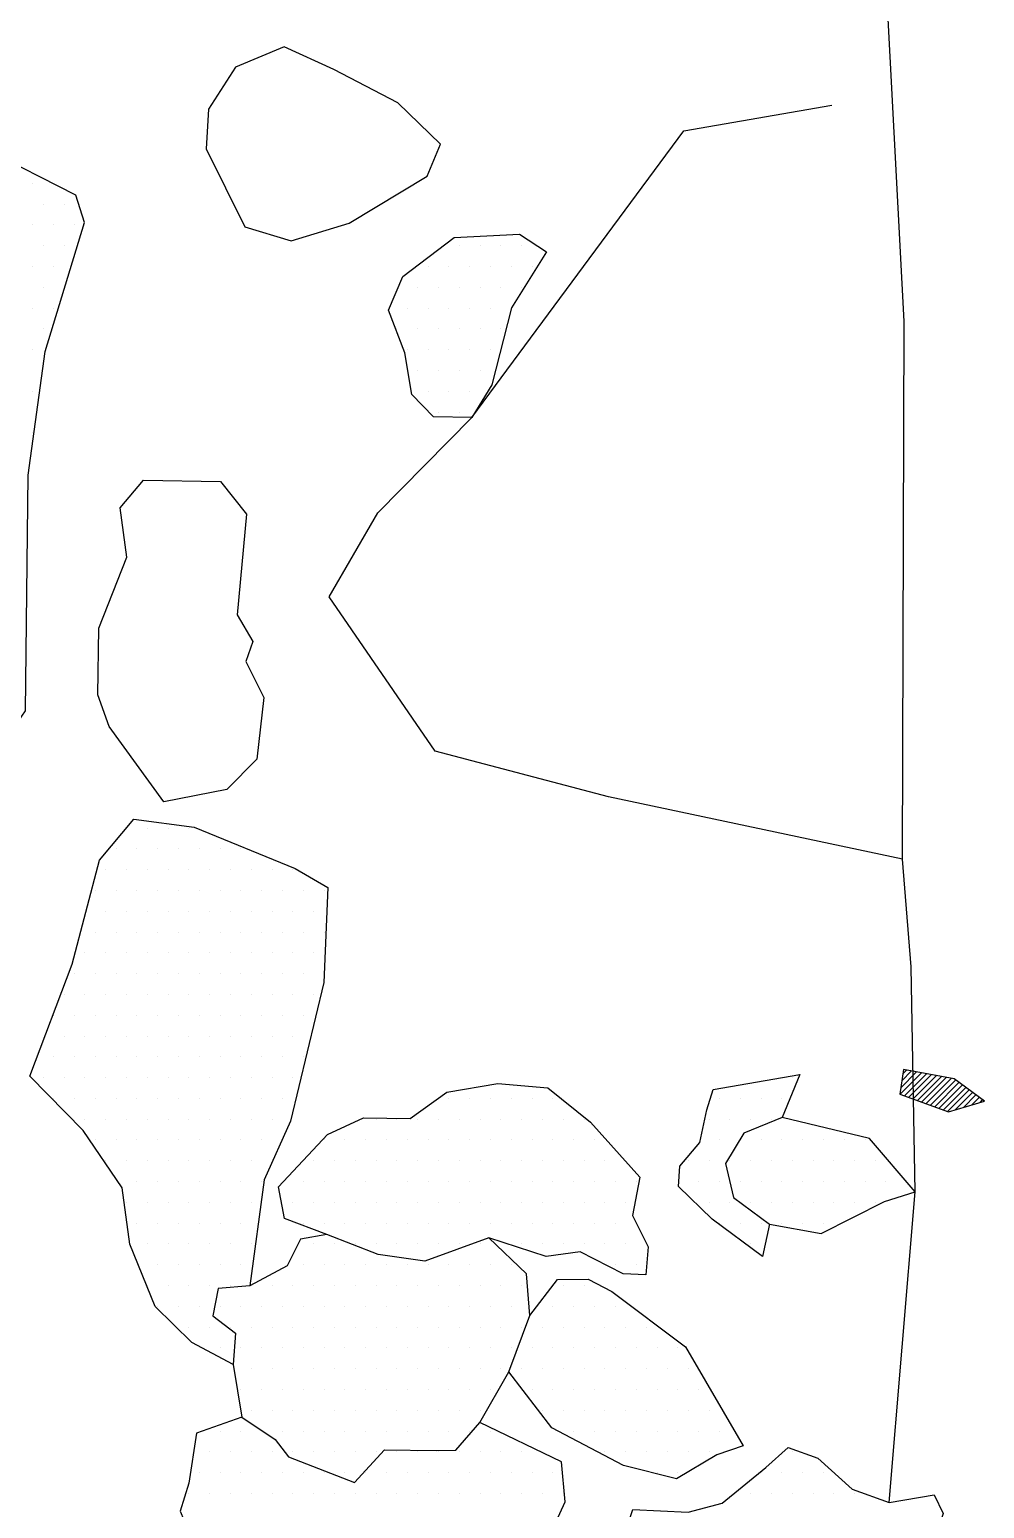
# Model space of a CAD drawing. Header units: metres. Extents: x -1500 to -958, y -1228 to -671.
# Drawn here: x -1127.1 to -1069.7, y -978.4 to -889.5 of the extents above; entities that cross this region are included whole.
import ezdxf

# ---------------------------------------------------------------- set-up
doc = ezdxf.new("R2010")
doc.units = ezdxf.units.M
doc.header["$LTSCALE"] = 25
doc.header["$MEASUREMENT"] = 0
doc.layers.get('0').update_dxf_attribs({"linetype": 'CONTINUOUS'})
for name, color, linetype in [('BEFUND', 1, 'CONTINUOUS'), ('KNOCHEN', 2, 'CONTINUOUS'), ('KNOCHENSCHRAFF', 2, 'CONTINUOUS'), ('STEINE', 4, 'CONTINUOUS'), ('STEINESCHRAFF', 4, 'CONTINUOUS')]:
    doc.layers.add(name, color=color, linetype=linetype)

# ---------------------------------------------------------------- blocks, each defined once
blk = doc.blocks.new('*X8')
at = {"color": 0}
for p, q in [((-1074.764, -953.495), (-1073.478, -952.21)), ((-1074.732, -953.11), (-1073.777, -952.155)), ((-1074.668, -952.692), (-1074.076, -952.1)), ((-1074.604, -952.274), (-1074.375, -952.046)), ((-1074.504, -953.589), (-1073.179, -952.264)), ((-1074.245, -953.683), (-1072.88, -952.319)), ((-1073.985, -953.777), (-1072.581, -952.373)), ((-1073.726, -953.871), (-1072.282, -952.428)), ((-1073.466, -953.965), (-1071.984, -952.482)), ((-1073.207, -954.059), (-1071.685, -952.537)), ((-1072.947, -954.153), (-1071.427, -952.633)), ((-1072.688, -954.247), (-1071.225, -952.784)), ((-1072.428, -954.341), (-1071.022, -952.935)), ((-1072.169, -954.435), (-1070.82, -953.086)), ((-1071.909, -954.529), (-1070.617, -953.237)), ((-1071.463, -954.437), (-1070.415, -953.388)), ((-1070.963, -954.291), (-1070.212, -953.54)), ((-1070.464, -954.145), (-1070.01, -953.691)), ((-1069.964, -953.998), (-1069.807, -953.842))]:
    blk.add_line(p, q, dxfattribs=at)
blk = doc.blocks.new('*X10')
at = {"color": 0}
for p, q in [((-1126.875, -898.75), (-1126.875, -898.75)), ((-1126.25, -900), (-1126.25, -900)), ((-1125, -900), (-1125, -900)), ((-1126.875, -901.25), (-1126.875, -901.25)), ((-1125.625, -901.25), (-1125.625, -901.25)), ((-1124.375, -901.25), (-1124.375, -901.25)), ((-1126.25, -902.5), (-1126.25, -902.5)), ((-1125, -902.5), (-1125, -902.5)), ((-1101.25, -902.5), (-1101.25, -902.5)), ((-1100, -902.5), (-1100, -902.5)), ((-1098.75, -902.5), (-1098.75, -902.5)), ((-1097.5, -902.5), (-1097.5, -902.5)), ((-1126.875, -903.75), (-1126.875, -903.75)), ((-1125.625, -903.75), (-1125.625, -903.75)), ((-1103.125, -903.75), (-1103.125, -903.75)), ((-1101.875, -903.75), (-1101.875, -903.75)), ((-1100.625, -903.75), (-1100.625, -903.75)), ((-1099.375, -903.75), (-1099.375, -903.75)), ((-1098.125, -903.75), (-1098.125, -903.75)), ((-1096.875, -903.75), (-1096.875, -903.75)), ((-1126.25, -905), (-1126.25, -905)), ((-1125, -905), (-1125, -905)), ((-1103.75, -905), (-1103.75, -905)), ((-1102.5, -905), (-1102.5, -905)), ((-1101.25, -905), (-1101.25, -905)), ((-1100, -905), (-1100, -905)), ((-1098.75, -905), (-1098.75, -905)), ((-1097.5, -905), (-1097.5, -905)), ((-1126.875, -906.25), (-1126.875, -906.25)), ((-1125.625, -906.25), (-1125.625, -906.25)), ((-1104.375, -906.25), (-1104.375, -906.25)), ((-1103.125, -906.25), (-1103.125, -906.25)), ((-1101.875, -906.25), (-1101.875, -906.25)), ((-1100.625, -906.25), (-1100.625, -906.25)), ((-1099.375, -906.25), (-1099.375, -906.25)), ((-1098.125, -906.25), (-1098.125, -906.25)), ((-1126.25, -907.5), (-1126.25, -907.5)), ((-1105, -907.5), (-1105, -907.5)), ((-1103.75, -907.5), (-1103.75, -907.5)), ((-1102.5, -907.5), (-1102.5, -907.5)), ((-1101.25, -907.5), (-1101.25, -907.5)), ((-1100, -907.5), (-1100, -907.5)), ((-1098.75, -907.5), (-1098.75, -907.5)), ((-1126.875, -908.75), (-1126.875, -908.75)), ((-1104.375, -908.75), (-1104.375, -908.75)), ((-1103.125, -908.75), (-1103.125, -908.75)), ((-1101.875, -908.75), (-1101.875, -908.75)), ((-1100.625, -908.75), (-1100.625, -908.75)), ((-1099.375, -908.75), (-1099.375, -908.75)), ((-1103.75, -910), (-1103.75, -910)), ((-1102.5, -910), (-1102.5, -910)), ((-1101.25, -910), (-1101.25, -910)), ((-1100, -910), (-1100, -910)), ((-1126.875, -911.25), (-1126.875, -911.25)), ((-1103.125, -911.25), (-1103.125, -911.25)), ((-1101.875, -911.25), (-1101.875, -911.25)), ((-1100.625, -911.25), (-1100.625, -911.25)), ((-1102.5, -912.5), (-1102.5, -912.5)), ((-1101.25, -912.5), (-1101.25, -912.5)), ((-1126.875, -913.75), (-1126.875, -913.75)), ((-1120, -937.5), (-1120, -937.5)), ((-1118.75, -937.5), (-1118.75, -937.5)), ((-1117.5, -937.5), (-1117.5, -937.5)), ((-1121.875, -938.75), (-1121.875, -938.75)), ((-1120.625, -938.75), (-1120.625, -938.75)), ((-1119.375, -938.75), (-1119.375, -938.75)), ((-1118.125, -938.75), (-1118.125, -938.75)), ((-1116.875, -938.75), (-1116.875, -938.75)), ((-1115.625, -938.75), (-1115.625, -938.75)), ((-1114.375, -938.75), (-1114.375, -938.75)), ((-1122.5, -940), (-1122.5, -940)), ((-1121.25, -940), (-1121.25, -940)), ((-1120, -940), (-1120, -940)), ((-1118.75, -940), (-1118.75, -940)), ((-1117.5, -940), (-1117.5, -940)), ((-1116.25, -940), (-1116.25, -940)), ((-1115, -940), (-1115, -940)), ((-1113.75, -940), (-1113.75, -940)), ((-1112.5, -940), (-1112.5, -940)), ((-1111.25, -940), (-1111.25, -940)), ((-1123.125, -941.25), (-1123.125, -941.25)), ((-1121.875, -941.25), (-1121.875, -941.25)), ((-1120.625, -941.25), (-1120.625, -941.25)), ((-1119.375, -941.25), (-1119.375, -941.25)), ((-1118.125, -941.25), (-1118.125, -941.25)), ((-1116.875, -941.25), (-1116.875, -941.25)), ((-1115.625, -941.25), (-1115.625, -941.25)), ((-1114.375, -941.25), (-1114.375, -941.25)), ((-1113.125, -941.25), (-1113.125, -941.25)), ((-1111.875, -941.25), (-1111.875, -941.25)), ((-1110.625, -941.25), (-1110.625, -941.25)), ((-1109.375, -941.25), (-1109.375, -941.25)), ((-1122.5, -942.5), (-1122.5, -942.5)), ((-1121.25, -942.5), (-1121.25, -942.5)), ((-1120, -942.5), (-1120, -942.5)), ((-1118.75, -942.5), (-1118.75, -942.5)), ((-1117.5, -942.5), (-1117.5, -942.5)), ((-1116.25, -942.5), (-1116.25, -942.5)), ((-1115, -942.5), (-1115, -942.5)), ((-1113.75, -942.5), (-1113.75, -942.5)), ((-1112.5, -942.5), (-1112.5, -942.5)), ((-1111.25, -942.5), (-1111.25, -942.5)), ((-1110, -942.5), (-1110, -942.5)), ((-1123.125, -943.75), (-1123.125, -943.75)), ((-1121.875, -943.75), (-1121.875, -943.75)), ((-1120.625, -943.75), (-1120.625, -943.75)), ((-1119.375, -943.75), (-1119.375, -943.75)), ((-1118.125, -943.75), (-1118.125, -943.75)), ((-1116.875, -943.75), (-1116.875, -943.75)), ((-1115.625, -943.75), (-1115.625, -943.75)), ((-1114.375, -943.75), (-1114.375, -943.75)), ((-1113.125, -943.75), (-1113.125, -943.75)), ((-1111.875, -943.75), (-1111.875, -943.75)), ((-1110.625, -943.75), (-1110.625, -943.75)), ((-1109.375, -943.75), (-1109.375, -943.75)), ((-1123.75, -945), (-1123.75, -945)), ((-1122.5, -945), (-1122.5, -945)), ((-1121.25, -945), (-1121.25, -945)), ((-1120, -945), (-1120, -945)), ((-1118.75, -945), (-1118.75, -945)), ((-1117.5, -945), (-1117.5, -945)), ((-1116.25, -945), (-1116.25, -945)), ((-1115, -945), (-1115, -945)), ((-1113.75, -945), (-1113.75, -945)), ((-1112.5, -945), (-1112.5, -945)), ((-1111.25, -945), (-1111.25, -945)), ((-1110, -945), (-1110, -945)), ((-1124.375, -946.25), (-1124.375, -946.25)), ((-1123.125, -946.25), (-1123.125, -946.25)), ((-1121.875, -946.25), (-1121.875, -946.25)), ((-1120.625, -946.25), (-1120.625, -946.25)), ((-1119.375, -946.25), (-1119.375, -946.25)), ((-1118.125, -946.25), (-1118.125, -946.25)), ((-1116.875, -946.25), (-1116.875, -946.25)), ((-1115.625, -946.25), (-1115.625, -946.25)), ((-1114.375, -946.25), (-1114.375, -946.25)), ((-1113.125, -946.25), (-1113.125, -946.25)), ((-1111.875, -946.25), (-1111.875, -946.25)), ((-1110.625, -946.25), (-1110.625, -946.25)), ((-1109.375, -946.25), (-1109.375, -946.25)), ((-1125, -947.5), (-1125, -947.5)), ((-1123.75, -947.5), (-1123.75, -947.5)), ((-1122.5, -947.5), (-1122.5, -947.5)), ((-1121.25, -947.5), (-1121.25, -947.5)), ((-1120, -947.5), (-1120, -947.5)), ((-1118.75, -947.5), (-1118.75, -947.5)), ((-1117.5, -947.5), (-1117.5, -947.5)), ((-1116.25, -947.5), (-1116.25, -947.5)), ((-1115, -947.5), (-1115, -947.5)), ((-1113.75, -947.5), (-1113.75, -947.5)), ((-1112.5, -947.5), (-1112.5, -947.5)), ((-1111.25, -947.5), (-1111.25, -947.5)), ((-1110, -947.5), (-1110, -947.5)), ((-1125.625, -948.75), (-1125.625, -948.75)), ((-1124.375, -948.75), (-1124.375, -948.75)), ((-1123.125, -948.75), (-1123.125, -948.75)), ((-1121.875, -948.75), (-1121.875, -948.75)), ((-1120.625, -948.75), (-1120.625, -948.75)), ((-1119.375, -948.75), (-1119.375, -948.75)), ((-1118.125, -948.75), (-1118.125, -948.75)), ((-1116.875, -948.75), (-1116.875, -948.75)), ((-1115.625, -948.75), (-1115.625, -948.75)), ((-1114.375, -948.75), (-1114.375, -948.75)), ((-1113.125, -948.75), (-1113.125, -948.75)), ((-1111.875, -948.75), (-1111.875, -948.75)), ((-1110.625, -948.75), (-1110.625, -948.75)), ((-1125, -950), (-1125, -950)), ((-1123.75, -950), (-1123.75, -950)), ((-1122.5, -950), (-1122.5, -950)), ((-1121.25, -950), (-1121.25, -950)), ((-1120, -950), (-1120, -950)), ((-1118.75, -950), (-1118.75, -950)), ((-1117.5, -950), (-1117.5, -950)), ((-1116.25, -950), (-1116.25, -950)), ((-1115, -950), (-1115, -950)), ((-1113.75, -950), (-1113.75, -950)), ((-1112.5, -950), (-1112.5, -950)), ((-1111.25, -950), (-1111.25, -950)), ((-1125.625, -951.25), (-1125.625, -951.25)), ((-1124.375, -951.25), (-1124.375, -951.25)), ((-1123.125, -951.25), (-1123.125, -951.25)), ((-1121.875, -951.25), (-1121.875, -951.25)), ((-1120.625, -951.25), (-1120.625, -951.25)), ((-1119.375, -951.25), (-1119.375, -951.25)), ((-1118.125, -951.25), (-1118.125, -951.25)), ((-1116.875, -951.25), (-1116.875, -951.25)), ((-1115.625, -951.25), (-1115.625, -951.25)), ((-1114.375, -951.25), (-1114.375, -951.25)), ((-1113.125, -951.25), (-1113.125, -951.25)), ((-1111.875, -951.25), (-1111.875, -951.25)), ((-1110.625, -951.25), (-1110.625, -951.25)), ((-1126.25, -952.5), (-1126.25, -952.5)), ((-1125, -952.5), (-1125, -952.5)), ((-1123.75, -952.5), (-1123.75, -952.5)), ((-1122.5, -952.5), (-1122.5, -952.5)), ((-1121.25, -952.5), (-1121.25, -952.5)), ((-1120, -952.5), (-1120, -952.5)), ((-1118.75, -952.5), (-1118.75, -952.5)), ((-1117.5, -952.5), (-1117.5, -952.5)), ((-1116.25, -952.5), (-1116.25, -952.5)), ((-1115, -952.5), (-1115, -952.5)), ((-1113.75, -952.5), (-1113.75, -952.5)), ((-1112.5, -952.5), (-1112.5, -952.5)), ((-1111.25, -952.5), (-1111.25, -952.5)), ((-1081.25, -952.5), (-1081.25, -952.5)), ((-1125.625, -953.75), (-1125.625, -953.75)), ((-1124.375, -953.75), (-1124.375, -953.75)), ((-1123.125, -953.75), (-1123.125, -953.75)), ((-1121.875, -953.75), (-1121.875, -953.75)), ((-1120.625, -953.75), (-1120.625, -953.75)), ((-1119.375, -953.75), (-1119.375, -953.75)), ((-1118.125, -953.75), (-1118.125, -953.75)), ((-1116.875, -953.75), (-1116.875, -953.75)), ((-1115.625, -953.75), (-1115.625, -953.75)), ((-1114.375, -953.75), (-1114.375, -953.75)), ((-1113.125, -953.75), (-1113.125, -953.75)), ((-1111.875, -953.75), (-1111.875, -953.75)), ((-1101.875, -953.75), (-1101.875, -953.75)), ((-1100.625, -953.75), (-1100.625, -953.75)), ((-1099.375, -953.75), (-1099.375, -953.75)), ((-1098.125, -953.75), (-1098.125, -953.75)), ((-1096.875, -953.75), (-1096.875, -953.75)), ((-1095.625, -953.75), (-1095.625, -953.75)), ((-1085.625, -953.75), (-1085.625, -953.75)), ((-1084.375, -953.75), (-1084.375, -953.75)), ((-1083.125, -953.75), (-1083.125, -953.75)), ((-1081.875, -953.75), (-1081.875, -953.75)), ((-1123.75, -955), (-1123.75, -955)), ((-1122.5, -955), (-1122.5, -955)), ((-1121.25, -955), (-1121.25, -955)), ((-1120, -955), (-1120, -955)), ((-1118.75, -955), (-1118.75, -955)), ((-1117.5, -955), (-1117.5, -955)), ((-1116.25, -955), (-1116.25, -955)), ((-1115, -955), (-1115, -955)), ((-1113.75, -955), (-1113.75, -955)), ((-1112.5, -955), (-1112.5, -955)), ((-1106.25, -955), (-1106.25, -955)), ((-1105, -955), (-1105, -955)), ((-1103.75, -955), (-1103.75, -955)), ((-1102.5, -955), (-1102.5, -955)), ((-1101.25, -955), (-1101.25, -955)), ((-1100, -955), (-1100, -955)), ((-1098.75, -955), (-1098.75, -955)), ((-1097.5, -955), (-1097.5, -955)), ((-1096.25, -955), (-1096.25, -955)), ((-1095, -955), (-1095, -955)), ((-1093.75, -955), (-1093.75, -955)), ((-1086.25, -955), (-1086.25, -955)), ((-1085, -955), (-1085, -955)), ((-1083.75, -955), (-1083.75, -955)), ((-1082.5, -955), (-1082.5, -955)), ((-1123.125, -956.25), (-1123.125, -956.25)), ((-1121.875, -956.25), (-1121.875, -956.25)), ((-1120.625, -956.25), (-1120.625, -956.25)), ((-1119.375, -956.25), (-1119.375, -956.25)), ((-1118.125, -956.25), (-1118.125, -956.25)), ((-1116.875, -956.25), (-1116.875, -956.25)), ((-1115.625, -956.25), (-1115.625, -956.25)), ((-1114.375, -956.25), (-1114.375, -956.25)), ((-1113.125, -956.25), (-1113.125, -956.25)), ((-1109.375, -956.25), (-1109.375, -956.25)), ((-1108.125, -956.25), (-1108.125, -956.25)), ((-1106.875, -956.25), (-1106.875, -956.25)), ((-1105.625, -956.25), (-1105.625, -956.25)), ((-1104.375, -956.25), (-1104.375, -956.25)), ((-1103.125, -956.25), (-1103.125, -956.25)), ((-1101.875, -956.25), (-1101.875, -956.25)), ((-1100.625, -956.25), (-1100.625, -956.25)), ((-1099.375, -956.25), (-1099.375, -956.25)), ((-1098.125, -956.25), (-1098.125, -956.25)), ((-1096.875, -956.25), (-1096.875, -956.25)), ((-1095.625, -956.25), (-1095.625, -956.25)), ((-1094.375, -956.25), (-1094.375, -956.25)), ((-1093.125, -956.25), (-1093.125, -956.25)), ((-1085.625, -956.25), (-1085.625, -956.25)), ((-1084.375, -956.25), (-1084.375, -956.25)), ((-1083.125, -956.25), (-1083.125, -956.25)), ((-1081.875, -956.25), (-1081.875, -956.25)), ((-1080.625, -956.25), (-1080.625, -956.25)), ((-1079.375, -956.25), (-1079.375, -956.25)), ((-1078.125, -956.25), (-1078.125, -956.25)), ((-1076.875, -956.25), (-1076.875, -956.25)), ((-1122.5, -957.5), (-1122.5, -957.5)), ((-1121.25, -957.5), (-1121.25, -957.5)), ((-1120, -957.5), (-1120, -957.5)), ((-1118.75, -957.5), (-1118.75, -957.5)), ((-1117.5, -957.5), (-1117.5, -957.5)), ((-1116.25, -957.5), (-1116.25, -957.5)), ((-1115, -957.5), (-1115, -957.5)), ((-1113.75, -957.5), (-1113.75, -957.5)), ((-1112.5, -957.5), (-1112.5, -957.5)), ((-1110, -957.5), (-1110, -957.5)), ((-1108.75, -957.5), (-1108.75, -957.5)), ((-1107.5, -957.5), (-1107.5, -957.5)), ((-1106.25, -957.5), (-1106.25, -957.5)), ((-1105, -957.5), (-1105, -957.5)), ((-1103.75, -957.5), (-1103.75, -957.5)), ((-1102.5, -957.5), (-1102.5, -957.5)), ((-1101.25, -957.5), (-1101.25, -957.5)), ((-1100, -957.5), (-1100, -957.5)), ((-1098.75, -957.5), (-1098.75, -957.5)), ((-1097.5, -957.5), (-1097.5, -957.5)), ((-1096.25, -957.5), (-1096.25, -957.5)), ((-1095, -957.5), (-1095, -957.5)), ((-1093.75, -957.5), (-1093.75, -957.5)), ((-1092.5, -957.5), (-1092.5, -957.5)), ((-1087.5, -957.5), (-1087.5, -957.5)), ((-1086.25, -957.5), (-1086.25, -957.5)), ((-1085, -957.5), (-1085, -957.5)), ((-1083.75, -957.5), (-1083.75, -957.5)), ((-1082.5, -957.5), (-1082.5, -957.5)), ((-1081.25, -957.5), (-1081.25, -957.5)), ((-1080, -957.5), (-1080, -957.5)), ((-1078.75, -957.5), (-1078.75, -957.5)), ((-1077.5, -957.5), (-1077.5, -957.5)), ((-1076.25, -957.5), (-1076.25, -957.5)), ((-1120.625, -958.75), (-1120.625, -958.75)), ((-1119.375, -958.75), (-1119.375, -958.75)), ((-1118.125, -958.75), (-1118.125, -958.75)), ((-1116.875, -958.75), (-1116.875, -958.75)), ((-1115.625, -958.75), (-1115.625, -958.75)), ((-1114.375, -958.75), (-1114.375, -958.75)), ((-1113.125, -958.75), (-1113.125, -958.75)), ((-1110.625, -958.75), (-1110.625, -958.75)), ((-1109.375, -958.75), (-1109.375, -958.75)), ((-1108.125, -958.75), (-1108.125, -958.75)), ((-1106.875, -958.75), (-1106.875, -958.75)), ((-1105.625, -958.75), (-1105.625, -958.75)), ((-1104.375, -958.75), (-1104.375, -958.75)), ((-1103.125, -958.75), (-1103.125, -958.75)), ((-1101.875, -958.75), (-1101.875, -958.75)), ((-1100.625, -958.75), (-1100.625, -958.75)), ((-1099.375, -958.75), (-1099.375, -958.75)), ((-1098.125, -958.75), (-1098.125, -958.75)), ((-1096.875, -958.75), (-1096.875, -958.75)), ((-1095.625, -958.75), (-1095.625, -958.75)), ((-1094.375, -958.75), (-1094.375, -958.75)), ((-1093.125, -958.75), (-1093.125, -958.75)), ((-1091.875, -958.75), (-1091.875, -958.75)), ((-1090.625, -958.75), (-1090.625, -958.75)), ((-1086.875, -958.75), (-1086.875, -958.75)), ((-1085.625, -958.75), (-1085.625, -958.75)), ((-1084.375, -958.75), (-1084.375, -958.75)), ((-1083.125, -958.75), (-1083.125, -958.75)), ((-1081.875, -958.75), (-1081.875, -958.75)), ((-1080.625, -958.75), (-1080.625, -958.75)), ((-1079.375, -958.75), (-1079.375, -958.75)), ((-1078.125, -958.75), (-1078.125, -958.75)), ((-1076.875, -958.75), (-1076.875, -958.75)), ((-1075.625, -958.75), (-1075.625, -958.75)), ((-1121.25, -960), (-1121.25, -960)), ((-1120, -960), (-1120, -960)), ((-1118.75, -960), (-1118.75, -960)), ((-1117.5, -960), (-1117.5, -960)), ((-1116.25, -960), (-1116.25, -960)), ((-1115, -960), (-1115, -960)), ((-1113.75, -960), (-1113.75, -960)), ((-1111.25, -960), (-1111.25, -960)), ((-1110, -960), (-1110, -960)), ((-1108.75, -960), (-1108.75, -960)), ((-1107.5, -960), (-1107.5, -960)), ((-1106.25, -960), (-1106.25, -960)), ((-1105, -960), (-1105, -960)), ((-1103.75, -960), (-1103.75, -960)), ((-1102.5, -960), (-1102.5, -960)), ((-1101.25, -960), (-1101.25, -960)), ((-1100, -960), (-1100, -960)), ((-1098.75, -960), (-1098.75, -960)), ((-1097.5, -960), (-1097.5, -960)), ((-1096.25, -960), (-1096.25, -960)), ((-1095, -960), (-1095, -960)), ((-1093.75, -960), (-1093.75, -960)), ((-1092.5, -960), (-1092.5, -960)), ((-1091.25, -960), (-1091.25, -960)), ((-1086.25, -960), (-1086.25, -960)), ((-1085, -960), (-1085, -960)), ((-1083.75, -960), (-1083.75, -960)), ((-1082.5, -960), (-1082.5, -960)), ((-1081.25, -960), (-1081.25, -960)), ((-1080, -960), (-1080, -960)), ((-1078.75, -960), (-1078.75, -960)), ((-1077.5, -960), (-1077.5, -960)), ((-1076.25, -960), (-1076.25, -960)), ((-1120.625, -961.25), (-1120.625, -961.25)), ((-1119.375, -961.25), (-1119.375, -961.25)), ((-1118.125, -961.25), (-1118.125, -961.25)), ((-1116.875, -961.25), (-1116.875, -961.25)), ((-1115.625, -961.25), (-1115.625, -961.25)), ((-1114.375, -961.25), (-1114.375, -961.25)), ((-1110.625, -961.25), (-1110.625, -961.25)), ((-1109.375, -961.25), (-1109.375, -961.25)), ((-1108.125, -961.25), (-1108.125, -961.25)), ((-1106.875, -961.25), (-1106.875, -961.25)), ((-1105.625, -961.25), (-1105.625, -961.25)), ((-1104.375, -961.25), (-1104.375, -961.25)), ((-1103.125, -961.25), (-1103.125, -961.25)), ((-1101.875, -961.25), (-1101.875, -961.25)), ((-1100.625, -961.25), (-1100.625, -961.25)), ((-1099.375, -961.25), (-1099.375, -961.25)), ((-1098.125, -961.25), (-1098.125, -961.25)), ((-1096.875, -961.25), (-1096.875, -961.25)), ((-1095.625, -961.25), (-1095.625, -961.25)), ((-1094.375, -961.25), (-1094.375, -961.25)), ((-1093.125, -961.25), (-1093.125, -961.25)), ((-1091.875, -961.25), (-1091.875, -961.25)), ((-1090.625, -961.25), (-1090.625, -961.25)), ((-1085.625, -961.25), (-1085.625, -961.25)), ((-1084.375, -961.25), (-1084.375, -961.25)), ((-1083.125, -961.25), (-1083.125, -961.25)), ((-1081.875, -961.25), (-1081.875, -961.25)), ((-1080.625, -961.25), (-1080.625, -961.25)), ((-1079.375, -961.25), (-1079.375, -961.25)), ((-1120, -962.5), (-1120, -962.5)), ((-1118.75, -962.5), (-1118.75, -962.5)), ((-1117.5, -962.5), (-1117.5, -962.5)), ((-1116.25, -962.5), (-1116.25, -962.5)), ((-1115, -962.5), (-1115, -962.5)), ((-1113.75, -962.5), (-1113.75, -962.5)), ((-1110, -962.5), (-1110, -962.5)), ((-1108.75, -962.5), (-1108.75, -962.5)), ((-1107.5, -962.5), (-1107.5, -962.5)), ((-1106.25, -962.5), (-1106.25, -962.5)), ((-1105, -962.5), (-1105, -962.5)), ((-1103.75, -962.5), (-1103.75, -962.5)), ((-1102.5, -962.5), (-1102.5, -962.5)), ((-1101.25, -962.5), (-1101.25, -962.5)), ((-1100, -962.5), (-1100, -962.5)), ((-1097.5, -962.5), (-1097.5, -962.5)), ((-1096.25, -962.5), (-1096.25, -962.5)), ((-1095, -962.5), (-1095, -962.5)), ((-1093.75, -962.5), (-1093.75, -962.5)), ((-1092.5, -962.5), (-1092.5, -962.5)), ((-1091.25, -962.5), (-1091.25, -962.5)), ((-1083.75, -962.5), (-1083.75, -962.5)), ((-1119.375, -963.75), (-1119.375, -963.75)), ((-1118.125, -963.75), (-1118.125, -963.75)), ((-1116.875, -963.75), (-1116.875, -963.75)), ((-1115.625, -963.75), (-1115.625, -963.75)), ((-1114.375, -963.75), (-1114.375, -963.75)), ((-1110.625, -963.75), (-1110.625, -963.75)), ((-1109.375, -963.75), (-1109.375, -963.75)), ((-1108.125, -963.75), (-1108.125, -963.75)), ((-1106.875, -963.75), (-1106.875, -963.75)), ((-1105.625, -963.75), (-1105.625, -963.75)), ((-1104.375, -963.75), (-1104.375, -963.75)), ((-1103.125, -963.75), (-1103.125, -963.75)), ((-1101.875, -963.75), (-1101.875, -963.75)), ((-1100.625, -963.75), (-1100.625, -963.75)), ((-1099.375, -963.75), (-1099.375, -963.75)), ((-1098.125, -963.75), (-1098.125, -963.75)), ((-1091.875, -963.75), (-1091.875, -963.75)), ((-1090.625, -963.75), (-1090.625, -963.75)), ((-1120, -965), (-1120, -965)), ((-1118.75, -965), (-1118.75, -965)), ((-1117.5, -965), (-1117.5, -965)), ((-1116.25, -965), (-1116.25, -965)), ((-1115, -965), (-1115, -965)), ((-1113.75, -965), (-1113.75, -965)), ((-1112.5, -965), (-1112.5, -965)), ((-1111.25, -965), (-1111.25, -965)), ((-1110, -965), (-1110, -965)), ((-1108.75, -965), (-1108.75, -965)), ((-1107.5, -965), (-1107.5, -965)), ((-1106.25, -965), (-1106.25, -965)), ((-1105, -965), (-1105, -965)), ((-1103.75, -965), (-1103.75, -965)), ((-1102.5, -965), (-1102.5, -965)), ((-1101.25, -965), (-1101.25, -965)), ((-1100, -965), (-1100, -965)), ((-1098.75, -965), (-1098.75, -965)), ((-1097.5, -965), (-1097.5, -965)), ((-1095, -965), (-1095, -965)), ((-1093.75, -965), (-1093.75, -965)), ((-1119.375, -966.25), (-1119.375, -966.25)), ((-1118.125, -966.25), (-1118.125, -966.25)), ((-1116.875, -966.25), (-1116.875, -966.25)), ((-1115.625, -966.25), (-1115.625, -966.25)), ((-1114.375, -966.25), (-1114.375, -966.25)), ((-1113.125, -966.25), (-1113.125, -966.25)), ((-1111.875, -966.25), (-1111.875, -966.25)), ((-1110.625, -966.25), (-1110.625, -966.25)), ((-1109.375, -966.25), (-1109.375, -966.25)), ((-1108.125, -966.25), (-1108.125, -966.25)), ((-1106.875, -966.25), (-1106.875, -966.25)), ((-1105.625, -966.25), (-1105.625, -966.25)), ((-1104.375, -966.25), (-1104.375, -966.25)), ((-1103.125, -966.25), (-1103.125, -966.25)), ((-1101.875, -966.25), (-1101.875, -966.25)), ((-1100.625, -966.25), (-1100.625, -966.25)), ((-1099.375, -966.25), (-1099.375, -966.25)), ((-1098.125, -966.25), (-1098.125, -966.25)), ((-1095.625, -966.25), (-1095.625, -966.25)), ((-1094.375, -966.25), (-1094.375, -966.25)), ((-1093.125, -966.25), (-1093.125, -966.25)), ((-1091.875, -966.25), (-1091.875, -966.25)), ((-1117.5, -967.5), (-1117.5, -967.5)), ((-1116.25, -967.5), (-1116.25, -967.5)), ((-1115, -967.5), (-1115, -967.5)), ((-1113.75, -967.5), (-1113.75, -967.5)), ((-1112.5, -967.5), (-1112.5, -967.5)), ((-1111.25, -967.5), (-1111.25, -967.5)), ((-1110, -967.5), (-1110, -967.5)), ((-1108.75, -967.5), (-1108.75, -967.5)), ((-1107.5, -967.5), (-1107.5, -967.5)), ((-1106.25, -967.5), (-1106.25, -967.5)), ((-1105, -967.5), (-1105, -967.5)), ((-1103.75, -967.5), (-1103.75, -967.5)), ((-1102.5, -967.5), (-1102.5, -967.5)), ((-1101.25, -967.5), (-1101.25, -967.5)), ((-1100, -967.5), (-1100, -967.5)), ((-1098.75, -967.5), (-1098.75, -967.5)), ((-1097.5, -967.5), (-1097.5, -967.5)), ((-1096.25, -967.5), (-1096.25, -967.5)), ((-1095, -967.5), (-1095, -967.5)), ((-1093.75, -967.5), (-1093.75, -967.5)), ((-1092.5, -967.5), (-1092.5, -967.5)), ((-1091.25, -967.5), (-1091.25, -967.5)), ((-1090, -967.5), (-1090, -967.5)), ((-1115.625, -968.75), (-1115.625, -968.75)), ((-1114.375, -968.75), (-1114.375, -968.75)), ((-1113.125, -968.75), (-1113.125, -968.75)), ((-1111.875, -968.75), (-1111.875, -968.75)), ((-1110.625, -968.75), (-1110.625, -968.75)), ((-1109.375, -968.75), (-1109.375, -968.75)), ((-1108.125, -968.75), (-1108.125, -968.75)), ((-1106.875, -968.75), (-1106.875, -968.75)), ((-1105.625, -968.75), (-1105.625, -968.75)), ((-1104.375, -968.75), (-1104.375, -968.75)), ((-1103.125, -968.75), (-1103.125, -968.75)), ((-1101.875, -968.75), (-1101.875, -968.75)), ((-1100.625, -968.75), (-1100.625, -968.75)), ((-1099.375, -968.75), (-1099.375, -968.75)), ((-1098.125, -968.75), (-1098.125, -968.75)), ((-1096.875, -968.75), (-1096.875, -968.75)), ((-1095.625, -968.75), (-1095.625, -968.75)), ((-1094.375, -968.75), (-1094.375, -968.75)), ((-1093.125, -968.75), (-1093.125, -968.75)), ((-1091.875, -968.75), (-1091.875, -968.75)), ((-1090.625, -968.75), (-1090.625, -968.75)), ((-1089.375, -968.75), (-1089.375, -968.75)), ((-1088.125, -968.75), (-1088.125, -968.75)), ((-1113.75, -970), (-1113.75, -970)), ((-1112.5, -970), (-1112.5, -970)), ((-1111.25, -970), (-1111.25, -970)), ((-1110, -970), (-1110, -970)), ((-1108.75, -970), (-1108.75, -970)), ((-1107.5, -970), (-1107.5, -970)), ((-1106.25, -970), (-1106.25, -970)), ((-1105, -970), (-1105, -970)), ((-1103.75, -970), (-1103.75, -970)), ((-1102.5, -970), (-1102.5, -970)), ((-1101.25, -970), (-1101.25, -970)), ((-1100, -970), (-1100, -970)), ((-1098.75, -970), (-1098.75, -970)), ((-1097.5, -970), (-1097.5, -970)), ((-1096.25, -970), (-1096.25, -970)), ((-1095, -970), (-1095, -970)), ((-1093.75, -970), (-1093.75, -970)), ((-1092.5, -970), (-1092.5, -970)), ((-1091.25, -970), (-1091.25, -970)), ((-1090, -970), (-1090, -970)), ((-1088.75, -970), (-1088.75, -970)), ((-1087.5, -970), (-1087.5, -970)), ((-1114.375, -971.25), (-1114.375, -971.25)), ((-1113.125, -971.25), (-1113.125, -971.25)), ((-1111.875, -971.25), (-1111.875, -971.25)), ((-1110.625, -971.25), (-1110.625, -971.25)), ((-1109.375, -971.25), (-1109.375, -971.25)), ((-1108.125, -971.25), (-1108.125, -971.25)), ((-1106.875, -971.25), (-1106.875, -971.25)), ((-1105.625, -971.25), (-1105.625, -971.25)), ((-1104.375, -971.25), (-1104.375, -971.25)), ((-1103.125, -971.25), (-1103.125, -971.25)), ((-1101.875, -971.25), (-1101.875, -971.25)), ((-1100.625, -971.25), (-1100.625, -971.25)), ((-1099.375, -971.25), (-1099.375, -971.25)), ((-1096.875, -971.25), (-1096.875, -971.25)), ((-1095.625, -971.25), (-1095.625, -971.25)), ((-1094.375, -971.25), (-1094.375, -971.25)), ((-1093.125, -971.25), (-1093.125, -971.25)), ((-1091.875, -971.25), (-1091.875, -971.25)), ((-1090.625, -971.25), (-1090.625, -971.25)), ((-1089.375, -971.25), (-1089.375, -971.25)), ((-1088.125, -971.25), (-1088.125, -971.25)), ((-1086.875, -971.25), (-1086.875, -971.25)), ((-1113.75, -972.5), (-1113.75, -972.5)), ((-1112.5, -972.5), (-1112.5, -972.5)), ((-1111.25, -972.5), (-1111.25, -972.5)), ((-1110, -972.5), (-1110, -972.5)), ((-1108.75, -972.5), (-1108.75, -972.5)), ((-1107.5, -972.5), (-1107.5, -972.5)), ((-1106.25, -972.5), (-1106.25, -972.5)), ((-1105, -972.5), (-1105, -972.5)), ((-1103.75, -972.5), (-1103.75, -972.5)), ((-1102.5, -972.5), (-1102.5, -972.5)), ((-1101.25, -972.5), (-1101.25, -972.5)), ((-1100, -972.5), (-1100, -972.5)), ((-1096.25, -972.5), (-1096.25, -972.5)), ((-1095, -972.5), (-1095, -972.5)), ((-1093.75, -972.5), (-1093.75, -972.5)), ((-1092.5, -972.5), (-1092.5, -972.5)), ((-1091.25, -972.5), (-1091.25, -972.5)), ((-1090, -972.5), (-1090, -972.5)), ((-1088.75, -972.5), (-1088.75, -972.5)), ((-1087.5, -972.5), (-1087.5, -972.5)), ((-1086.25, -972.5), (-1086.25, -972.5)), ((-1115.625, -973.75), (-1115.625, -973.75)), ((-1114.375, -973.75), (-1114.375, -973.75)), ((-1113.125, -973.75), (-1113.125, -973.75)), ((-1111.875, -973.75), (-1111.875, -973.75)), ((-1110.625, -973.75), (-1110.625, -973.75)), ((-1109.375, -973.75), (-1109.375, -973.75)), ((-1108.125, -973.75), (-1108.125, -973.75)), ((-1106.875, -973.75), (-1106.875, -973.75)), ((-1105.625, -973.75), (-1105.625, -973.75)), ((-1104.375, -973.75), (-1104.375, -973.75)), ((-1103.125, -973.75), (-1103.125, -973.75)), ((-1101.875, -973.75), (-1101.875, -973.75)), ((-1100.625, -973.75), (-1100.625, -973.75)), ((-1099.375, -973.75), (-1099.375, -973.75)), ((-1094.375, -973.75), (-1094.375, -973.75)), ((-1093.125, -973.75), (-1093.125, -973.75)), ((-1091.875, -973.75), (-1091.875, -973.75)), ((-1090.625, -973.75), (-1090.625, -973.75)), ((-1089.375, -973.75), (-1089.375, -973.75)), ((-1088.125, -973.75), (-1088.125, -973.75)), ((-1086.875, -973.75), (-1086.875, -973.75)), ((-1085.625, -973.75), (-1085.625, -973.75)), ((-1116.25, -975), (-1116.25, -975)), ((-1115, -975), (-1115, -975)), ((-1113.75, -975), (-1113.75, -975)), ((-1112.5, -975), (-1112.5, -975)), ((-1111.25, -975), (-1111.25, -975)), ((-1110, -975), (-1110, -975)), ((-1108.75, -975), (-1108.75, -975)), ((-1107.5, -975), (-1107.5, -975)), ((-1106.25, -975), (-1106.25, -975)), ((-1105, -975), (-1105, -975)), ((-1103.75, -975), (-1103.75, -975)), ((-1102.5, -975), (-1102.5, -975)), ((-1101.25, -975), (-1101.25, -975)), ((-1100, -975), (-1100, -975)), ((-1098.75, -975), (-1098.75, -975)), ((-1097.5, -975), (-1097.5, -975)), ((-1092.5, -975), (-1092.5, -975)), ((-1091.25, -975), (-1091.25, -975)), ((-1090, -975), (-1090, -975)), ((-1088.75, -975), (-1088.75, -975)), ((-1087.5, -975), (-1087.5, -975)), ((-1086.25, -975), (-1086.25, -975)), ((-1081.25, -975), (-1081.25, -975)), ((-1116.875, -976.25), (-1116.875, -976.25)), ((-1115.625, -976.25), (-1115.625, -976.25)), ((-1114.375, -976.25), (-1114.375, -976.25)), ((-1113.125, -976.25), (-1113.125, -976.25)), ((-1111.875, -976.25), (-1111.875, -976.25)), ((-1110.625, -976.25), (-1110.625, -976.25)), ((-1109.375, -976.25), (-1109.375, -976.25)), ((-1108.125, -976.25), (-1108.125, -976.25)), ((-1106.875, -976.25), (-1106.875, -976.25)), ((-1105.625, -976.25), (-1105.625, -976.25)), ((-1104.375, -976.25), (-1104.375, -976.25)), ((-1103.125, -976.25), (-1103.125, -976.25)), ((-1101.875, -976.25), (-1101.875, -976.25)), ((-1100.625, -976.25), (-1100.625, -976.25)), ((-1099.375, -976.25), (-1099.375, -976.25)), ((-1098.125, -976.25), (-1098.125, -976.25)), ((-1096.875, -976.25), (-1096.875, -976.25)), ((-1095.625, -976.25), (-1095.625, -976.25)), ((-1089.375, -976.25), (-1089.375, -976.25)), ((-1088.125, -976.25), (-1088.125, -976.25)), ((-1083.125, -976.25), (-1083.125, -976.25)), ((-1081.875, -976.25), (-1081.875, -976.25)), ((-1080.625, -976.25), (-1080.625, -976.25)), ((-1079.375, -976.25), (-1079.375, -976.25)), ((-1117.5, -977.5), (-1117.5, -977.5)), ((-1116.25, -977.5), (-1116.25, -977.5)), ((-1115, -977.5), (-1115, -977.5)), ((-1113.75, -977.5), (-1113.75, -977.5)), ((-1112.5, -977.5), (-1112.5, -977.5)), ((-1111.25, -977.5), (-1111.25, -977.5)), ((-1110, -977.5), (-1110, -977.5)), ((-1108.75, -977.5), (-1108.75, -977.5)), ((-1107.5, -977.5), (-1107.5, -977.5)), ((-1106.25, -977.5), (-1106.25, -977.5)), ((-1105, -977.5), (-1105, -977.5)), ((-1103.75, -977.5), (-1103.75, -977.5)), ((-1102.5, -977.5), (-1102.5, -977.5)), ((-1101.25, -977.5), (-1101.25, -977.5)), ((-1100, -977.5), (-1100, -977.5)), ((-1098.75, -977.5), (-1098.75, -977.5)), ((-1097.5, -977.5), (-1097.5, -977.5)), ((-1096.25, -977.5), (-1096.25, -977.5)), ((-1095, -977.5), (-1095, -977.5)), ((-1083.75, -977.5), (-1083.75, -977.5)), ((-1082.5, -977.5), (-1082.5, -977.5)), ((-1081.25, -977.5), (-1081.25, -977.5)), ((-1080, -977.5), (-1080, -977.5)), ((-1078.75, -977.5), (-1078.75, -977.5)), ((-1077.5, -977.5), (-1077.5, -977.5))]:
    blk.add_line(p, q, dxfattribs=at)

msp = doc.modelspace()

# ---------------------------------------------------------------- linework, layer by layer
at = {"layer": 'BEFUND'}
for points in [[(-1075.424, -978.039), (-1073.862, -959.361), (-1074.111, -945.852), (-1074.623, -939.372), (-1074.531, -907.064), (-1077.152, -857.38)], [(-1074.623, -939.372), (-1092.299, -935.633), (-1102.704, -932.873), (-1109.083, -923.602), (-1106.151, -918.551), (-1100.508, -912.829), (-1087.756, -895.597), (-1078.865, -894.053)]]:
    msp.add_lwpolyline(points, dxfattribs=at)
at = {"layer": 'KNOCHEN'}
msp.add_lwpolyline([(-1069.7, -953.921), (-1071.514, -952.568), (-1074.563, -952.011), (-1074.79, -953.486), (-1071.851, -954.55), (-1069.7, -953.921)], dxfattribs=at)
at = {"layer": 'STEINE'}
for points in [[(-1111.783, -890.537), (-1114.706, -891.766), (-1116.325, -894.289), (-1116.464, -896.682), (-1114.141, -901.355), (-1111.352, -902.214), (-1107.87, -901.147), (-1103.188, -898.314), (-1102.394, -896.39), (-1104.955, -893.904), (-1108.797, -891.908), (-1111.783, -890.537)], [(-1124.304, -899.466), (-1129.664, -896.733), (-1135.081, -894.407), (-1142.33, -891.95), (-1145.686, -891.44), (-1149.875, -895.401), (-1151.42, -899.76), (-1151.764, -902.251), (-1150.14, -905.946), (-1149.269, -915.54), (-1146.948, -920.315), (-1146.308, -925.065), (-1143.054, -932.198), (-1139.654, -933.066), (-1137.25, -932.543), (-1132.879, -933.273), (-1128.635, -932.37), (-1127.331, -930.454), (-1127.163, -916.289), (-1126.131, -908.865), (-1123.769, -901.105), (-1124.304, -899.466)], [(-1102.801, -912.793), (-1104.105, -911.448), (-1104.525, -908.944), (-1105.504, -906.381), (-1104.658, -904.356), (-1101.564, -902.009), (-1097.637, -901.814), (-1096.022, -902.859), (-1098.113, -906.241), (-1099.306, -910.86), (-1100.508, -912.829), (-1102.801, -912.793)], [(-1119.008, -935.934), (-1122.301, -931.398), (-1122.985, -929.502), (-1122.923, -925.477), (-1121.226, -921.223), (-1121.639, -918.26), (-1120.237, -916.6), (-1115.601, -916.672), (-1114.052, -918.633), (-1114.604, -924.688), (-1113.66, -926.283), (-1114.087, -927.499), (-1112.999, -929.657), (-1113.413, -933.37), (-1115.225, -935.177), (-1119.008, -935.934)], [(-1114.842, -969.735), (-1117.319, -968.422), (-1119.527, -966.248), (-1121.049, -962.504), (-1121.507, -959.133), (-1123.849, -955.683), (-1127.06, -952.423), (-1124.509, -945.684), (-1122.884, -939.441), (-1120.807, -936.976), (-1117.196, -937.44), (-1111.119, -939.929), (-1109.15, -941.08), (-1109.391, -946.784), (-1111.405, -955.111), (-1112.989, -958.654), (-1113.852, -965.01)], [(-1109.217, -961.923), (-1111.751, -960.966), (-1112.129, -959.075), (-1109.175, -955.91), (-1107.02, -954.924), (-1104.217, -954.967), (-1102.001, -953.371), (-1098.936, -952.858), (-1095.933, -953.108), (-1093.366, -955.186), (-1090.41, -958.493), (-1090.854, -960.78), (-1089.915, -962.68), (-1090.043, -964.359), (-1091.417, -964.287), (-1093.996, -962.973), (-1096.039, -963.247), (-1099.487, -962.124)], [(-1082.606, -961.315), (-1083.044, -963.245), (-1086.067, -961.007), (-1088.075, -959.039), (-1088.005, -957.817), (-1086.811, -956.408), (-1086.373, -954.428), (-1085.997, -953.211), (-1080.785, -952.323), (-1081.844, -954.906)], [(-1081.844, -954.906), (-1084.152, -955.838), (-1085.25, -957.656), (-1084.772, -959.702), (-1082.606, -961.315), (-1079.506, -961.872), (-1075.705, -959.944), (-1073.862, -959.361), (-1076.615, -956.158), (-1081.844, -954.906)], [(-1110.801, -962.204), (-1111.591, -963.822), (-1113.852, -965.01), (-1115.74, -965.185), (-1116.071, -966.811), (-1114.711, -967.851), (-1114.842, -969.735), (-1114.33, -972.902), (-1112.313, -974.258), (-1111.513, -975.29), (-1107.562, -976.829), (-1105.748, -974.869), (-1102.64, -974.917), (-1101.468, -974.885), (-1100.015, -973.225), (-1098.287, -970.194), (-1097.011, -966.8), (-1097.227, -964.299), (-1099.487, -962.124), (-1103.331, -963.542), (-1106.127, -963.142), (-1109.217, -961.923), (-1110.801, -962.204)], [(-1098.287, -970.194), (-1097.011, -966.8), (-1095.347, -964.634), (-1093.512, -964.612), (-1092.096, -965.347), (-1087.663, -968.677), (-1084.188, -974.642), (-1085.776, -975.178), (-1088.194, -976.619), (-1091.392, -975.805), (-1095.688, -973.547), (-1098.287, -970.194)], [(-1114.33, -972.902), (-1117.046, -973.879), (-1117.5, -976.879), (-1118.036, -978.552), (-1116.708, -981.682), (-1112.865, -983.627), (-1107.985, -984.415), (-1106.183, -983.22), (-1101.334, -982.684), (-1099.346, -982.664), (-1097.466, -983.049), (-1096.176, -981.999), (-1095.946, -980.321), (-1094.891, -977.993), (-1095.109, -975.594), (-1100.015, -973.225)], [(-1091.889, -984.919), (-1091.248, -982.993), (-1091.836, -981.455), (-1090.821, -978.464), (-1087.511, -978.617), (-1085.465, -978.088), (-1082.832, -975.937), (-1081.489, -974.735), (-1079.715, -975.374), (-1077.654, -977.24), (-1075.424, -978.039), (-1072.716, -977.572), (-1072.173, -978.701), (-1073.725, -983.467), (-1075.406, -986.754), (-1077.051, -987.646), (-1081.851, -988.285), (-1086.212, -990.154), (-1088.267, -991.243), (-1091.046, -989.672), (-1092.945, -987.298), (-1091.889, -984.919)]]:
    msp.add_lwpolyline(points, dxfattribs=at)

# ---------------------------------------------------------------- block references
at = {"layer": 'KNOCHENSCHRAFF'}
msp.add_blockref('*X8', (0, 0), dxfattribs=at)
at = {"layer": 'STEINESCHRAFF'}
msp.add_blockref('*X10', (0, 0), dxfattribs=at)

doc.saveas('drawing.dxf')
